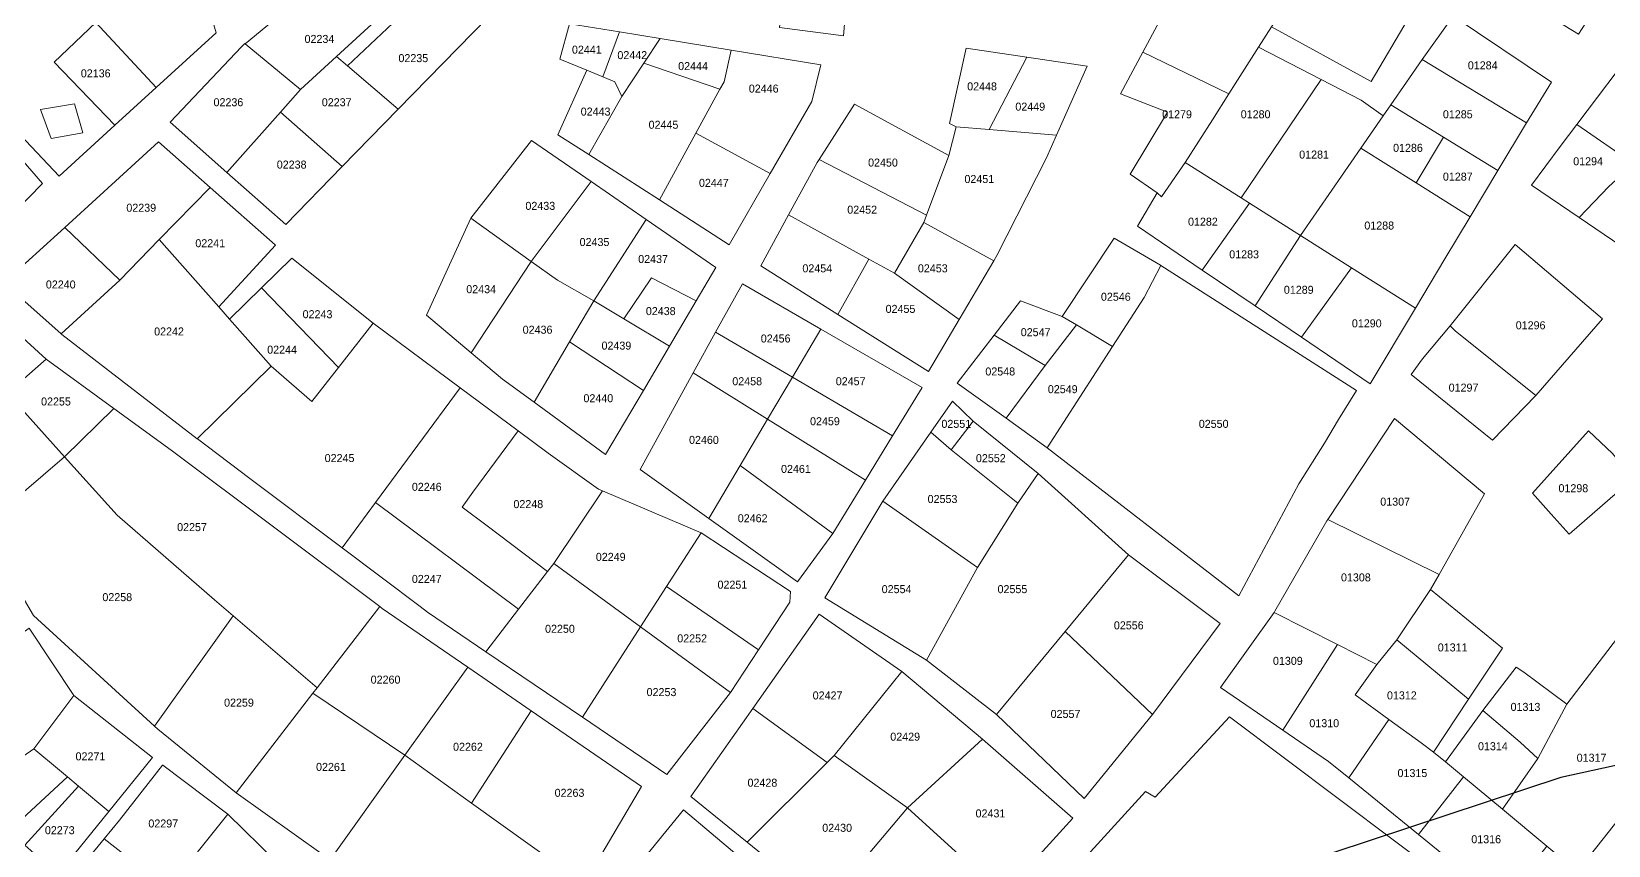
# Model space of a CAD drawing. Header units: metres. Extents: x 245225 to 248406, y 1633796 to 1637634.
# Drawn here: x 247748.6 to 248044.1, y 1635842.8 to 1635995.3 of the extents above; entities that cross this region are included whole.
import ezdxf
from ezdxf.enums import TextEntityAlignment as Align

# ---------------------------------------------------------------- set-up
doc = ezdxf.new("R2010")
doc.units = ezdxf.units.M
doc.header["$MEASUREMENT"] = 0
doc.layers.add('historique_numero_parcelle', color=7, linetype='Continuous')
doc.layers.add('limites_sections', color=7, linetype='Continuous')
doc.layers.add('LIMITES_PARCELLES', color=7, linetype='Continuous', lineweight=0, true_color=0xffffff)
doc.styles.add('Style-FANCY', font='FANCY.shx')

msp = doc.modelspace()

# ---------------------------------------------------------------- linework, layer by layer
at = {"layer": 'limites_parcelles', "flags": 128}
for points in [[(247723.187, 1635998.022), (247730.687, 1636008.881), (247742.698, 1635998.914), (247750.384, 1636008.057), (247760.691, 1635997.003), (247752.858, 1635989.547), (247764.255, 1635977.753), (247753.849, 1635968.247), (247732.894, 1635990.314), (247723.187, 1635998.022)], [(247772.023, 1635984.849), (247760.691, 1635997.003), (247772.824, 1636008.553), (247780.678, 1636003.808), (247783.218, 1635995.076), (247772.023, 1635984.849)], [(248006.586, 1635997.7), (247999.661, 1635985.937), (247981.024, 1635996.223), (247983.709, 1636000.443), (247987.961, 1636008.423), (248006.586, 1635997.7)], [(247983.709, 1636000.443), (247981.024, 1635996.223), (247978.569, 1635992.367), (247974.214, 1635985.524), (247973.009, 1635983.63), (247956.903, 1635991.462), (247965.4, 1636007.322), (247983.709, 1636000.443)], [(247805.781, 1635990.635), (247799.067, 1635984.449), (247788.694, 1635992.983), (247795.729, 1635998.832), (247817.588, 1636001.514), (247805.781, 1635990.635)], [(247858.818, 1635995.229), (247855.674, 1635986.832), (247852.683, 1635988.059), (247847.618, 1635990.137), (247849.47, 1635996.752), (247858.818, 1635995.229)], [(247866.417, 1635993.991), (247863.384, 1635989.387), (247859.26, 1635983.126), (247857.937, 1635985.904), (247855.674, 1635986.832), (247858.818, 1635995.229), (247866.417, 1635993.991)], [(247877.647, 1635984.523), (247863.384, 1635989.387), (247866.417, 1635993.991), (247879.753, 1635991.818), (247878.406, 1635985.91), (247877.647, 1635984.523)], [(247788.694, 1635992.983), (247799.067, 1635984.449), (247795.294, 1635980.208), (247785.262, 1635968.93), (247774.593, 1635978.363), (247788.016, 1635992.42), (247788.616, 1635993.048), (247788.694, 1635992.983)], [(247887.073, 1635968.713), (247873.127, 1635976.258), (247877.647, 1635984.523), (247878.406, 1635985.91), (247879.753, 1635991.818), (247896.566, 1635989.079), (247894.846, 1635982.2), (247887.073, 1635968.713)], [(247935.159, 1635990.49), (247928.07, 1635976.964), (247921.902, 1635977.477), (247920.632, 1635978.112), (247923.807, 1635992.188), (247935.159, 1635990.49)], [(247973.009, 1635983.63), (247969.919, 1635978.777), (247964.845, 1635970.805), (247960.4, 1635964.349), (247959.579, 1635965.094), (247954.499, 1635968.587), (247961.484, 1635980.229), (247952.7, 1635983.615), (247956.903, 1635991.462), (247973.009, 1635983.63)], [(247990.285, 1635986.301), (247975.303, 1635964.176), (247964.845, 1635970.805), (247969.919, 1635978.777), (247973.009, 1635983.63), (247974.214, 1635985.524), (247978.569, 1635992.367), (247990.285, 1635986.301)], [(247807.83, 1635988.889), (247817.36, 1635980.768), (247806.863, 1635970.015), (247795.294, 1635980.208), (247799.067, 1635984.449), (247805.781, 1635990.635), (247807.83, 1635988.889)], [(247855.674, 1635986.832), (247857.937, 1635985.904), (247859.26, 1635983.126), (247853.042, 1635972.278), (247847.261, 1635975.979), (247852.683, 1635988.059), (247855.674, 1635986.832)], [(247877.647, 1635984.523), (247873.127, 1635976.258), (247866.29, 1635963.756), (247853.042, 1635972.278), (247859.26, 1635983.126), (247863.384, 1635989.387), (247877.647, 1635984.523)], [(248028.794, 1635978.218), (248023.437, 1635969.282), (248013.203, 1635975.552), (248003.343, 1635981.593), (248009.215, 1635990.071), (248028.794, 1635978.218)], [(247975.303, 1635964.176), (247990.285, 1635986.301), (247997.768, 1635982.426), (248001.908, 1635979.522), (247997.73, 1635973.49), (247992.282, 1635965.624), (247986.434, 1635957.12), (247976.855, 1635963.192), (247975.303, 1635964.176)], [(248013.203, 1635975.552), (248008.091, 1635966.974), (247997.73, 1635973.49), (248001.908, 1635979.522), (248003.343, 1635981.593), (248013.203, 1635975.552)], [(247739.096, 1635955.147), (247728.291, 1635966.977), (247741.467, 1635977.455), (247750.674, 1635966.819), (247740.197, 1635956.182), (247739.096, 1635955.147)], [(247928.07, 1635976.964), (247940.727, 1635975.912), (247938.836, 1635971.656), (247929.522, 1635953.347), (247928.936, 1635952.353), (247915.829, 1635959.562), (247916.338, 1635960.919), (247920.527, 1635972.079), (247921.902, 1635977.477), (247928.07, 1635976.964)], [(248044.206, 1635966.262), (248038.636, 1635960.455), (248029.717, 1635966.52), (248035.091, 1635973.799), (248038.222, 1635977.925), (248048.914, 1635970.52), (248044.206, 1635966.262)], [(247782.128, 1635966.099), (247772.586, 1635956.333), (247765.164, 1635948.736), (247754.871, 1635958.628), (247772.439, 1635974.672), (247782.128, 1635966.099)], [(248018.23, 1635960.597), (248013.504, 1635952.716), (248007.963, 1635943.473), (247996.014, 1635951.048), (247986.434, 1635957.12), (247992.282, 1635965.624), (247997.73, 1635973.49), (248008.091, 1635966.974), (248018.23, 1635960.597)], [(247916.338, 1635960.919), (247915.829, 1635959.562), (247910.367, 1635950.035), (247905.564, 1635952.676), (247890.488, 1635960.965), (247895.867, 1635970.809), (247896.226, 1635971.369), (247916.338, 1635960.919)], [(247975.303, 1635964.176), (247976.855, 1635963.192), (247967.996, 1635950.642), (247955.875, 1635958.85), (247959.579, 1635965.094), (247960.4, 1635964.349), (247964.845, 1635970.805), (247975.303, 1635964.176)], [(248054.406, 1635957.924), (248049.561, 1635953.026), (248038.636, 1635960.455), (248044.206, 1635966.262), (248048.914, 1635970.52), (248059.521, 1635963.227), (248054.406, 1635957.924)], [(247863.787, 1635960.123), (247854.011, 1635944.873), (247847.221, 1635948.73), (247842.282, 1635952.264), (247853.539, 1635967.191), (247863.787, 1635960.123)], [(247794.354, 1635955.289), (247783.718, 1635943.743), (247772.586, 1635956.333), (247782.128, 1635966.099), (247794.267, 1635955.358), (247794.354, 1635955.289)], [(247873.185, 1635944.878), (247864.808, 1635949.171), (247859.621, 1635941.514), (247854.011, 1635944.873), (247863.787, 1635960.123), (247876.854, 1635951.111), (247873.185, 1635944.878)], [(247783.718, 1635943.743), (247785.753, 1635941.442), (247793.527, 1635932.649), (247779.702, 1635919.019), (247754.315, 1635938.557), (247754.165, 1635938.69), (247765.164, 1635948.736), (247772.586, 1635956.333), (247783.718, 1635943.743)], [(247960.28, 1635951.506), (247957.145, 1635945.515), (247951.213, 1635936.342), (247944.463, 1635940.34), (247941.799, 1635941.917), (247951.536, 1635956.628), (247960.214, 1635951.548), (247960.28, 1635951.506)], [(248030.501, 1635927.146), (248015.38, 1635939.271), (248014.454, 1635940.197), (248026.625, 1635955.411), (248043.029, 1635941.52), (248030.501, 1635927.146)], [(247806.179, 1635932.39), (247791.748, 1635947.328), (247797.387, 1635952.866), (247812.656, 1635940.673), (247812.674, 1635940.66), (247806.179, 1635932.39)], [(247910.367, 1635950.035), (247922.448, 1635941.362), (247916.717, 1635931.651), (247899.751, 1635942.333), (247905.564, 1635952.676), (247910.367, 1635950.035)], [(247849.469, 1635937.167), (247842.815, 1635925.876), (247836.902, 1635930.209), (247831.045, 1635935.113), (247842.282, 1635952.264), (247847.221, 1635948.73), (247854.011, 1635944.873), (247849.469, 1635937.167)], [(247986.143, 1635910.59), (247974.886, 1635889.632), (247938.933, 1635917.349), (247951.213, 1635936.342), (247957.145, 1635945.515), (247960.28, 1635951.506), (247996.938, 1635928.053), (247993.552, 1635922.655), (247990.906, 1635918.21), (247986.143, 1635910.59)], [(247806.179, 1635932.39), (247801.147, 1635925.982), (247793.527, 1635932.649), (247785.753, 1635941.442), (247791.748, 1635947.328), (247806.179, 1635932.39)], [(247859.621, 1635941.514), (247868.186, 1635936.386), (247863.307, 1635928.098), (247849.469, 1635937.167), (247854.011, 1635944.873), (247859.621, 1635941.514)], [(247941.799, 1635941.917), (247944.463, 1635940.34), (247938.572, 1635932.731), (247929.039, 1635938.456), (247933.967, 1635944.88), (247941.799, 1635941.917)], [(247828.96, 1635928.577), (247813.094, 1635907.063), (247806.85, 1635898.596), (247789.554, 1635911.607), (247779.711, 1635919.011), (247779.702, 1635919.019), (247793.527, 1635932.649), (247801.147, 1635925.982), (247806.179, 1635932.39), (247812.674, 1635940.66), (247828.96, 1635928.577)], [(247754.844, 1635915.661), (247739.223, 1635902.306), (247729.729, 1635914.572), (247718.332, 1635929.296), (247732.355, 1635939.483), (247744.129, 1635927.576), (247754.844, 1635915.661)], [(247951.213, 1635936.342), (247938.933, 1635917.349), (247931.247, 1635922.869), (247938.572, 1635932.731), (247944.463, 1635940.34), (247951.213, 1635936.342)], [(248030.461, 1635927.1), (248022.391, 1635918.766), (248007.178, 1635931.069), (248009.294, 1635933.979), (248014.454, 1635940.197), (248015.38, 1635939.271), (248030.501, 1635927.146), (248030.461, 1635927.1)], [(247886.557, 1635922.695), (247881.403, 1635913.992), (247875.547, 1635904.102), (247862.662, 1635913.289), (247872.634, 1635931.376), (247886.557, 1635922.695)], [(247839.908, 1635887.087), (247813.094, 1635907.063), (247828.96, 1635928.577), (247839.833, 1635920.51), (247831.363, 1635909.01), (247829.325, 1635906.244), (247834.029, 1635902.689), (247845.346, 1635894.135), (247839.908, 1635887.087)], [(247754.844, 1635915.661), (247764.047, 1635924.712), (247774.82, 1635916.861), (247813.878, 1635887.6), (247802.147, 1635872.372), (247786.403, 1635885.875), (247782.939, 1635888.845), (247764.683, 1635904.72), (247754.844, 1635915.661)], [(247855.626, 1635909.258), (247846.523, 1635895.661), (247845.346, 1635894.135), (247834.029, 1635902.689), (247829.325, 1635906.244), (247831.363, 1635909.01), (247839.833, 1635920.51), (247845.464, 1635916.332), (247854.857, 1635909.585), (247855.626, 1635909.258)], [(247920.954, 1635916.95), (247933.438, 1635906.939), (247925.898, 1635894.9), (247908.171, 1635907.336), (247917.189, 1635920.278), (247920.954, 1635916.95)], [(248048.785, 1635911.578), (248036.746, 1635901.127), (248033.372, 1635904.875), (248029.932, 1635908.844), (248040.383, 1635920.486), (248044.881, 1635916.244), (248048.785, 1635911.578)], [(247786.403, 1635885.875), (247771.688, 1635865.172), (247749.023, 1635885.905), (247739.631, 1635901.78), (247739.223, 1635902.306), (247754.844, 1635915.661), (247764.683, 1635904.72), (247782.939, 1635888.845), (247786.403, 1635885.875)], [(247722.243, 1635907.763), (247730.049, 1635897.709), (247727.667, 1635895.857), (247741.293, 1635878.659), (247748.182, 1635883.529), (247756.564, 1635870.956), (247749.099, 1635860.932), (247736.663, 1635852.333), (247734.282, 1635854.317), (247723.258, 1635846.713), (247710.993, 1635838.253), (247701.87, 1635831.96), (247689.484, 1635821.666), (247661.163, 1635848.754), (247665.49, 1635855.243), (247682.869, 1635880.933), (247702.051, 1635896.411), (247698.143, 1635901.928), (247706.501, 1635907.631), (247712.851, 1635911.6), (247716.158, 1635907.499), (247723.224, 1635912.555), (247725.154, 1635909.88), (247722.243, 1635907.763)], [(247954.208, 1635897.282), (247942.332, 1635882.929), (247929.47, 1635867.384), (247916.373, 1635877.57), (247925.898, 1635894.9), (247933.438, 1635906.939), (247937.275, 1635912.495), (247954.208, 1635897.282)], [(247874.106, 1635901.415), (247867.629, 1635891.334), (247862.776, 1635883.78), (247846.523, 1635895.661), (247855.626, 1635909.258), (247874.106, 1635901.415)], [(247839.908, 1635887.087), (247833.78, 1635879.145), (247822.842, 1635886.566), (247821.449, 1635887.614), (247806.85, 1635898.596), (247813.094, 1635907.063), (247839.908, 1635887.087)], [(248012.4, 1635893.594), (248010.817, 1635890.766), (248004.467, 1635881.373), (248000.763, 1635876.743), (247993.372, 1635880.483), (247981.464, 1635886.508), (247981.615, 1635886.72), (247991.351, 1635903.654), (247991.533, 1635903.928), (248012.4, 1635893.594)], [(247884.86, 1635879.507), (247867.629, 1635891.334), (247874.106, 1635901.415), (247890.84, 1635890.402), (247890.708, 1635888.418), (247884.86, 1635879.507)], [(247862.776, 1635883.78), (247851.9, 1635866.851), (247833.78, 1635879.145), (247839.908, 1635887.087), (247845.346, 1635894.135), (247846.523, 1635895.661), (247862.776, 1635883.78)], [(247818.593, 1635859.745), (247801.381, 1635871.378), (247802.147, 1635872.372), (247813.878, 1635887.6), (247814.376, 1635887.227), (247830.373, 1635876.243), (247818.593, 1635859.745)], [(247802.147, 1635872.372), (247801.381, 1635871.378), (247786.991, 1635852.699), (247772.307, 1635864.606), (247771.688, 1635865.172), (247786.403, 1635885.875), (247802.147, 1635872.372)], [(247899.042, 1635859.711), (247897.702, 1635858.377), (247883.785, 1635868.478), (247896.264, 1635886.169), (247911.742, 1635875.453), (247899.042, 1635859.711)], [(248064.685, 1635873.243), (248058.454, 1635864.355), (248052.841, 1635856.346), (248040.776, 1635841.106), (248038.201, 1635838.024), (248032.59, 1635842.734), (248024.299, 1635849.61), (248030.925, 1635859.148), (248036.349, 1635869.335), (248049.284, 1635886.206), (248064.685, 1635873.243)], [(248017.94, 1635870.23), (248011.346, 1635860.339), (248009.013, 1635862.041), (248002.997, 1635866.431), (247996.661, 1635871.054), (248000.763, 1635876.743), (248004.467, 1635881.373), (248017.94, 1635870.23)], [(248000.763, 1635876.743), (247996.661, 1635871.054), (248002.997, 1635866.431), (247995.458, 1635855.493), (247991.669, 1635858.569), (247983.117, 1635864.434), (247993.372, 1635880.483), (248000.763, 1635876.743)], [(248036.349, 1635869.335), (248030.925, 1635859.148), (248027.618, 1635862.191), (248020.606, 1635868.144), (248026.824, 1635876.256), (248028.279, 1635875.288), (248036.349, 1635869.335)], [(247763.14, 1635849.211), (247757.465, 1635853.948), (247755.395, 1635855.676), (247753.903, 1635856.921), (247749.099, 1635860.932), (247756.564, 1635870.956), (247771.336, 1635859.349), (247763.14, 1635849.211)], [(247818.593, 1635859.745), (247804.438, 1635839.919), (247803.263, 1635841.058), (247786.991, 1635852.699), (247801.381, 1635871.378), (247818.593, 1635859.745)], [(247989.023, 1635789.142), (247971.647, 1635804.644), (247939.499, 1635833.326), (247940.022, 1635833.909), (247957.379, 1635852.959), (247959.178, 1635851.901), (247973.148, 1635866.929), (248034.955, 1635820.469), (247990.928, 1635787.237), (247989.023, 1635789.142)], [(248027.618, 1635862.191), (248030.925, 1635859.148), (248024.299, 1635849.61), (248016.957, 1635855.698), (248013.595, 1635858.487), (248020.606, 1635868.144), (248027.618, 1635862.191)], [(248016.957, 1635855.698), (248008.549, 1635844.867), (248000.849, 1635851.117), (247995.458, 1635855.493), (248002.997, 1635866.431), (248009.013, 1635862.041), (248011.346, 1635860.339), (248013.595, 1635858.487), (248016.957, 1635855.698)], [(247755.395, 1635855.676), (247744.401, 1635845.51), (247741.046, 1635848.468), (247736.663, 1635852.333), (247749.099, 1635860.932), (247753.903, 1635856.921), (247755.395, 1635855.676)], [(247774.264, 1635834.726), (247762.245, 1635844.066), (247765.106, 1635847.57), (247773.201, 1635857.883), (247773.233, 1635857.859), (247785.404, 1635848.73), (247774.264, 1635834.726)], [(247831.093, 1635850.78), (247852.211, 1635835.634), (247833.69, 1635811.556), (247804.438, 1635839.919), (247818.593, 1635859.745), (247831.093, 1635850.78)], [(247912.801, 1635849.921), (247897.341, 1635831.584), (247882.722, 1635843.472), (247897.702, 1635858.377), (247899.042, 1635859.711), (247912.801, 1635849.921)], [(248024.299, 1635849.61), (248032.59, 1635842.734), (248024.266, 1635832.11), (248008.549, 1635844.867), (248016.957, 1635855.698), (248024.299, 1635849.61)], [(247930.728, 1635833.585), (247914.325, 1635815.516), (247898.381, 1635830.739), (247897.341, 1635831.584), (247912.801, 1635849.921), (247930.728, 1635833.585)], [(247772.007, 1635831.889), (247765.89, 1635837.431), (247760.646, 1635831.083), (247755.903, 1635835.369), (247755.462, 1635835.757), (247762.245, 1635844.066), (247774.264, 1635834.726), (247772.007, 1635831.889)]]:
    msp.add_lwpolyline(points, close=True, dxfattribs=at)
at = {"layer": 'limites_parcelles'}
for points in [[(248051.019, 1636014.201), (248038.531, 1635994.834), (248019.375, 1636006.581), (248032.393, 1636025.631)], [(247888.794, 1635996.047), (247890.393, 1636011.357), (247902.122, 1636009.981), (247900.799, 1635994.503)], [(247817.36, 1635980.768), (247807.83, 1635988.889), (247820.579, 1636000.868), (247834.124, 1635997.943)], [(247772.023, 1635984.849), (247764.255, 1635977.753), (247752.858, 1635989.547), (247760.691, 1635997.003)], [(248028.794, 1635978.218), (248009.215, 1635990.071), (248015.05, 1635998.217), (248033.465, 1635985.835)], [(248048.914, 1635970.52), (248038.222, 1635977.925), (248049.644, 1635992.982), (248060.809, 1635981.277)], [(247928.07, 1635976.964), (247935.159, 1635990.49), (247946.456, 1635988.801), (247940.727, 1635975.912)], [(247750.311, 1635980.687), (247756.661, 1635981.745), (247758.249, 1635976.347), (247752.322, 1635975.289)], [(247806.863, 1635970.015), (247796.289, 1635959.181), (247785.262, 1635968.93), (247795.294, 1635980.208)], [(247920.527, 1635972.079), (247916.338, 1635960.919), (247896.226, 1635971.369), (247902.852, 1635981.71)], [(247887.073, 1635968.713), (247879.368, 1635955.345), (247866.29, 1635963.756), (247873.127, 1635976.258)], [(247853.539, 1635967.191), (247842.282, 1635952.264), (247830.949, 1635960.372), (247842.326, 1635974.924)], [(248008.091, 1635966.974), (248013.203, 1635975.552), (248023.437, 1635969.282), (248018.23, 1635960.597)], [(247967.996, 1635950.642), (247976.855, 1635963.192), (247986.434, 1635957.12), (247977.942, 1635943.907)], [(247765.164, 1635948.736), (247754.165, 1635938.69), (247743.467, 1635948.214), (247754.871, 1635958.628)], [(247842.282, 1635952.264), (247831.045, 1635935.113), (247822.639, 1635942.151), (247830.949, 1635960.372)], [(247905.564, 1635952.676), (247899.751, 1635942.333), (247885.284, 1635951.442), (247890.488, 1635960.965)], [(247928.936, 1635952.353), (247922.448, 1635941.362), (247910.367, 1635950.035), (247915.829, 1635959.562)], [(247977.942, 1635943.907), (247986.434, 1635957.12), (247996.014, 1635951.048), (247986.62, 1635938.03)], [(247986.62, 1635938.03), (247996.014, 1635951.048), (248007.963, 1635943.473), (247999.478, 1635929.323)], [(247873.185, 1635944.878), (247868.186, 1635936.386), (247859.621, 1635941.514), (247864.808, 1635949.171)], [(247896.554, 1635939.579), (247891.21, 1635930.555), (247876.827, 1635938.982), (247881.844, 1635948.082)], [(247751.405, 1635933.926), (247744.129, 1635927.576), (247732.355, 1635939.483), (247739.701, 1635944.549)], [(247891.21, 1635930.555), (247886.557, 1635922.695), (247872.634, 1635931.376), (247876.827, 1635938.982)], [(247909.97, 1635919.565), (247891.21, 1635930.555), (247896.554, 1635939.579), (247915.506, 1635928.625)], [(247938.572, 1635932.731), (247931.247, 1635922.869), (247922.114, 1635929.429), (247929.039, 1635938.456)], [(247863.307, 1635928.098), (247856.217, 1635916.054), (247842.815, 1635925.876), (247849.469, 1635937.167)], [(247764.047, 1635924.712), (247754.844, 1635915.661), (247744.129, 1635927.576), (247751.405, 1635933.926)], [(247909.97, 1635919.565), (247904.895, 1635911.261), (247886.557, 1635922.695), (247891.21, 1635930.555)], [(247920.954, 1635916.95), (247917.189, 1635920.278), (247921.234, 1635926.083), (247925.064, 1635922.313)], [(248012.4, 1635893.594), (247991.533, 1635903.928), (248004.051, 1635922.81), (248020.879, 1635908.734)], [(247904.895, 1635911.261), (247898.778, 1635901.25), (247881.403, 1635913.992), (247886.557, 1635922.695)], [(247937.275, 1635912.495), (247933.438, 1635906.939), (247920.954, 1635916.95), (247925.064, 1635922.313)], [(247898.778, 1635901.25), (247892.163, 1635892.255), (247875.547, 1635904.102), (247881.403, 1635913.992)], [(247925.898, 1635894.9), (247916.373, 1635877.57), (247897.323, 1635889.212), (247908.171, 1635907.336)], [(247958.706, 1635867.384), (247942.332, 1635882.929), (247954.208, 1635897.282), (247971.406, 1635884.449)], [(247884.86, 1635879.507), (247879.595, 1635871.485), (247862.776, 1635883.78), (247867.629, 1635891.334)], [(248017.94, 1635870.23), (248004.467, 1635881.373), (248010.817, 1635890.766), (248024.311, 1635879.786)], [(247993.372, 1635880.483), (247983.117, 1635864.434), (247971.455, 1635872.433), (247981.464, 1635886.508)], [(247879.595, 1635871.485), (247867.689, 1635856.139), (247851.9, 1635866.851), (247862.776, 1635883.78)], [(247958.706, 1635867.384), (247945.874, 1635851.641), (247929.47, 1635867.384), (247942.332, 1635882.929)], [(247842.283, 1635868.065), (247831.093, 1635850.78), (247818.593, 1635859.745), (247830.373, 1635876.243)], [(247926.824, 1635862.753), (247912.801, 1635849.921), (247899.042, 1635859.711), (247911.742, 1635875.453)], [(247852.211, 1635835.634), (247831.093, 1635850.78), (247842.283, 1635868.065), (247862.927, 1635853.89)], [(247897.702, 1635858.377), (247882.722, 1635843.472), (247872.187, 1635852.038), (247883.785, 1635868.478)], [(247930.728, 1635833.585), (247912.801, 1635849.921), (247926.824, 1635862.753), (247943.757, 1635847.937)], [(247747.397, 1635842.868), (247757.465, 1635853.948), (247763.14, 1635849.211), (247753.595, 1635837.404)], [(247881.193, 1635840.753), (247869.265, 1635827.806), (247860.082, 1635836.357), (247870.807, 1635849.493)], [(247794.463, 1635839.854), (247781.763, 1635827.63), (247774.264, 1635834.726), (247785.404, 1635848.73)]]:
    msp.add_3dface(points, dxfattribs=at)
at = {"layer": 'limites_sections', "flags": 128}
msp.add_lwpolyline([(248216.648, 1636235.955), (248272.648, 1636198.72), (248243.07, 1636149.637), (248141.915, 1635980.173), (248141.915, 1635980.173), (248171.545, 1635933.921), (248161.5697, 1635940.7487), (248124.1967, 1635949.6121), (248109.5123, 1635952.2315), (248095.5344, 1635961.9404), (248141.4073, 1635889.9468), (248132.3479, 1635883.9265), (248124.6837, 1635878.8333), (248123.2402, 1635877.8741), (248116.477, 1635873.3797), (248103.8573, 1635870.6117), (248059.7422, 1635860.9355), (248035.2349, 1635855.5601), (247736.2847, 1635756.8396), (247688.8371, 1635742.8119), (247407.794584, 1635646.540732)], dxfattribs=at)

# ---------------------------------------------------------------- texts
at = {"layer": 'historique_numero_parcelle', "style": 'Style-FANCY'}
for s, p in [('02234', (247802.590626, 1635993.92728)), ('02235', (247820.18576, 1635990.333881)), ('02441', (247852.697608, 1635991.918139)), ('02442', (247861.213037, 1635990.891453)), ('02136', (247760.664779, 1635987.480245)), ('02444', (247872.601141, 1635988.838082)), ('01284', (248020.570857, 1635988.977748)), ('02446', (247885.835965, 1635984.628672)), ('02448', (247926.758758, 1635985.039346)), ('02236', (247785.534119, 1635982.069062)), ('02237', (247805.822386, 1635982.069062)), ('02449', (247935.787164, 1635981.240609)), ('02443', (247854.339137, 1635980.316592)), ('01279', (247963.296901, 1635979.81458)), ('01280', (247978.01936, 1635979.81458)), ('01285', (248015.90276, 1635979.81458)), ('02445', (247867.060983, 1635977.852547)), ('01281', (247988.971433, 1635972.268441)), ('01286', (248006.566567, 1635973.526131)), ('02238', (247797.383903, 1635970.390514)), ('02450', (247908.188966, 1635970.768417)), ('01294', (248040.320496, 1635971.010752)), ('02447', (247876.499772, 1635966.969681)), ('02451', (247926.24578, 1635967.68836)), ('01287', (248015.90276, 1635968.136032)), ('02239', (247769.195781, 1635962.305366)), ('02433', (247843.976988, 1635962.657601)), ('02452', (247904.290336, 1635961.938921)), ('01282', (247968.14454, 1635959.691544)), ('01288', (248001.180301, 1635958.972864)), ('02241', (247782.122818, 1635955.657577)), ('02435', (247854.133946, 1635955.881477)), ('02437', (247865.111668, 1635952.698752)), ('01283', (247975.864854, 1635953.582765)), ('02454', (247895.877503, 1635950.953386)), ('02453', (247917.52516, 1635950.953386)), ('02240', (247754.114238, 1635947.931768)), ('02434', (247832.896671, 1635947.051981)), ('02546', (247951.82001, 1635945.632794)), ('01289', (247986.098758, 1635946.934976)), ('02438', (247866.548005, 1635942.945239)), ('02455', (247911.472023, 1635943.355913)), ('02243', (247802.231542, 1635942.361999)), ('01290', (247998.846253, 1635940.646527)), ('01296', (248029.547966, 1635940.287187)), ('02242', (247774.402504, 1635939.12794)), ('02436', (247843.464011, 1635939.454508)), ('02456', (247888.080242, 1635937.811812)), ('02547', (247936.79701, 1635938.994475)), ('02244', (247795.588481, 1635935.71421)), ('02439', (247858.237767, 1635936.47712)), ('02548', (247930.165491, 1635931.6346)), ('02458', (247882.745275, 1635929.803664)), ('02457', (247902.13583, 1635929.803664)), ('02549', (247941.872731, 1635928.31544)), ('01297', (248016.980013, 1635928.608639)), ('02255', (247753.216527, 1635926.012032)), ('02440', (247854.852115, 1635926.620939)), ('02459', (247897.31384, 1635922.30886)), ('02551', (247921.932082, 1635921.821433)), ('02550', (247970.156505, 1635921.821433)), ('02460', (247874.640228, 1635918.818129)), ('02245', (247806.361012, 1635915.411504)), ('02461', (247891.876277, 1635913.376696)), ('02552', (247928.397173, 1635915.390561)), ('02246', (247822.699351, 1635910.021405)), ('02553', (247919.344875, 1635907.742064)), ('01307', (248004.16519, 1635907.250372)), ('01298', (248037.560035, 1635909.765751)), ('02248', (247841.730822, 1635906.787346)), ('02257', (247778.711517, 1635902.475266)), ('02462', (247883.77123, 1635904.136526)), ('02249', (247857.171449, 1635896.905497)), ('02247', (247822.699351, 1635892.773088)), ('01308', (247996.80396, 1635893.056444)), ('02251', (247879.973306, 1635891.695068)), ('02554', (247910.736496, 1635890.857644)), ('02555', (247932.44875, 1635890.857644)), ('02258', (247764.707226, 1635889.359359)), ('02556', (247954.247432, 1635884.075013)), ('02250', (247847.655714, 1635883.43025)), ('02252', (247872.432534, 1635881.63355)), ('01311', (248014.937721, 1635879.940537)), ('01309', (247984.056466, 1635877.425157)), ('02260', (247814.979037, 1635873.907742)), ('02259', (247787.509083, 1635869.595662)), ('02253', (247866.687185, 1635871.572032)), ('02427', (247897.807581, 1635870.947312)), ('01312', (248005.421985, 1635870.957038)), ('01313', (248028.582926, 1635868.800999)), ('02557', (247942.396029, 1635867.479216)), ('02429', (247912.350498, 1635863.221504)), ('01310', (247990.879069, 1635865.746609)), ('02262', (247830.419664, 1635861.330844)), ('01314', (248022.478492, 1635861.43453)), ('02271', (247759.680045, 1635859.534144)), ('02261', (247804.745133, 1635857.557775)), ('01317', (248040.971337, 1635859.27849)), ('02428', (247885.598713, 1635854.597345)), ('01315', (248007.396949, 1635856.403771)), ('02263', (247849.451135, 1635852.706685)), ('02431', (247928.329752, 1635848.847906)), ('02273', (247753.934696, 1635845.699557)), ('02297', (247773.325251, 1635846.957246)), ('02430', (247899.603003, 1635846.152857)), ('01316', (248021.221697, 1635844.006543))]:
    msp.add_text(s, height=1.499994, dxfattribs=at).set_placement(p, align=Align.MIDDLE_CENTER)

doc.saveas('drawing.dxf')
